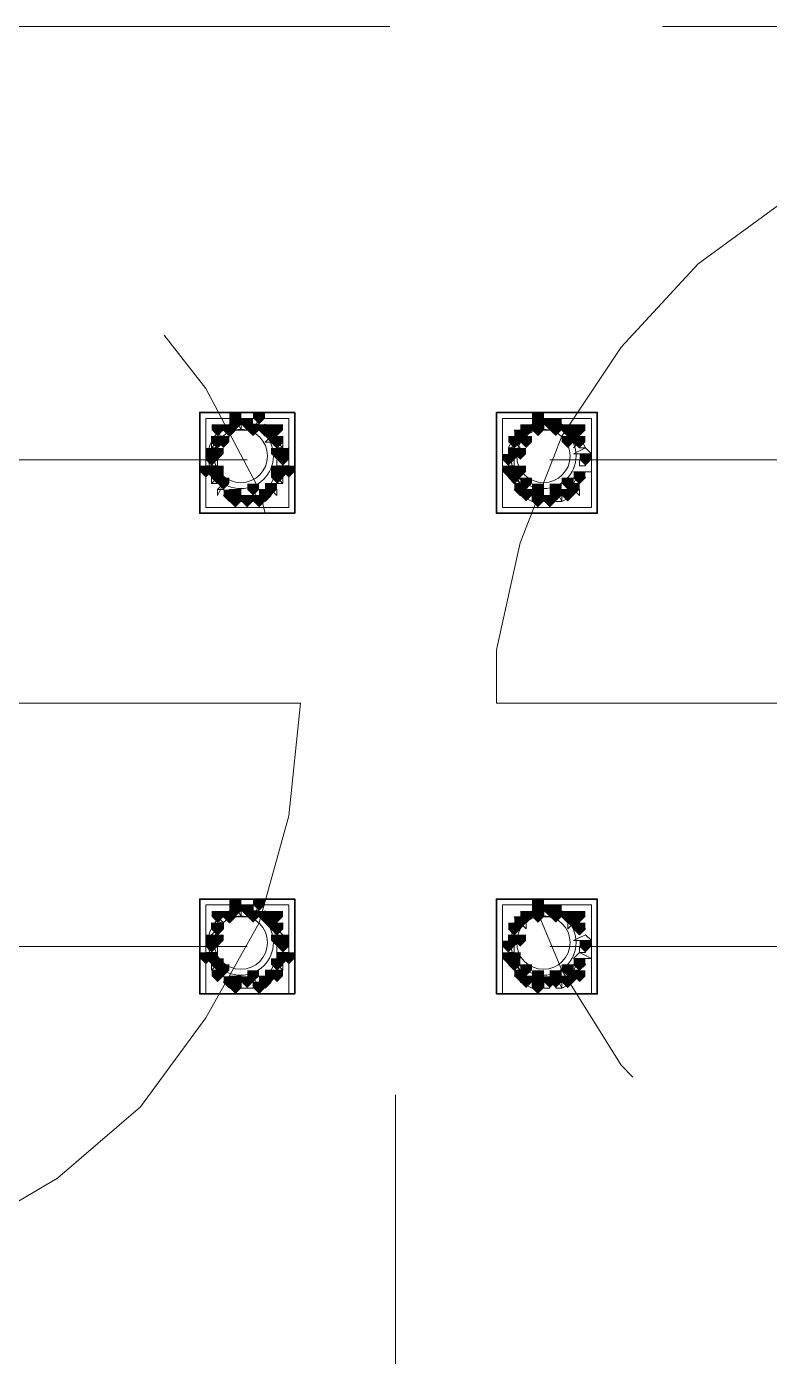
# Model space of a CAD drawing. Header units: millimetres. Extents: x 2315 to 4619, y 1334 to 1897.
# Drawn here: x 3741.22 to 3748.86, y 1547.98 to 1561.67 of the extents above; entities that cross this region are included whole.
import ezdxf

# ---------------------------------------------------------------- set-up
doc = ezdxf.new("R2010")
doc.units = ezdxf.units.MM
doc.linetypes.add('PDF_IMPORT', pattern=[1, 0.8, -0.2])
for name, color, linetype, true_color in [('PDF_10', 7, 'Continuous', 0x00b85c), ('PDF_AXIS', 7, 'Continuous', 0x00b85c), ('PDF_柱构件', 7, 'Continuous', 0x00b85c), ('PDF_转运站初步方案', 7, 'Continuous', 0x00b85c)]:
    doc.layers.add(name, color=color, linetype=linetype, true_color=true_color)
doc.layers.add('PDF_中心线层', color=1, linetype='Continuous')
doc.layers.add('PDF_粗实线层', color=7, linetype='Continuous')

msp = doc.modelspace()

# ---------------------------------------------------------------- hatches: boundary and pattern name
at = {"layer": 'PDF_10', "transparency": 33554559}
for points in [[(3743.305, 1557.577), (3743.244, 1557.577), (3743.244, 1557.516), (3743.305, 1557.455), (3743.366, 1557.516), (3743.366, 1557.577)], [(3743.305, 1557.577), (3743.244, 1557.577), (3743.244, 1557.516), (3743.305, 1557.455), (3743.366, 1557.516), (3743.366, 1557.577)], [(3743.305, 1557.577), (3743.244, 1557.577), (3743.244, 1557.516), (3743.305, 1557.455), (3743.366, 1557.516), (3743.366, 1557.577)], [(3743.488, 1557.638), (3743.427, 1557.638), (3743.427, 1557.577), (3743.488, 1557.516), (3743.549, 1557.577), (3743.549, 1557.638)], [(3743.488, 1557.638), (3743.427, 1557.638), (3743.427, 1557.577), (3743.488, 1557.516), (3743.549, 1557.577), (3743.549, 1557.638)], [(3743.672, 1557.577), (3743.611, 1557.577), (3743.611, 1557.516), (3743.672, 1557.455), (3743.733, 1557.516), (3743.733, 1557.577)], [(3743.672, 1557.577), (3743.611, 1557.577), (3743.611, 1557.516), (3743.672, 1557.455), (3743.733, 1557.516), (3743.733, 1557.577)], [(3743.672, 1557.577), (3743.611, 1557.577), (3743.611, 1557.516), (3743.672, 1557.455), (3743.733, 1557.516), (3743.733, 1557.577)], [(3746.359, 1557.577), (3746.298, 1557.577), (3746.298, 1557.516), (3746.359, 1557.455), (3746.42, 1557.516), (3746.42, 1557.577)], [(3746.359, 1557.577), (3746.298, 1557.577), (3746.298, 1557.516), (3746.359, 1557.455), (3746.42, 1557.516), (3746.42, 1557.577)], [(3746.603, 1557.638), (3746.542, 1557.638), (3746.542, 1557.577), (3746.603, 1557.516), (3746.665, 1557.577), (3746.665, 1557.638)], [(3746.603, 1557.638), (3746.542, 1557.638), (3746.542, 1557.577), (3746.603, 1557.516), (3746.665, 1557.577), (3746.665, 1557.638)], [(3746.787, 1557.577), (3746.726, 1557.577), (3746.726, 1557.516), (3746.787, 1557.455), (3746.848, 1557.516), (3746.848, 1557.577)], [(3746.787, 1557.577), (3746.726, 1557.577), (3746.726, 1557.516), (3746.787, 1557.455), (3746.848, 1557.516), (3746.848, 1557.577)], [(3743.183, 1557.455), (3743.122, 1557.455), (3743.122, 1557.394), (3743.183, 1557.333), (3743.244, 1557.394), (3743.244, 1557.455)], [(3743.183, 1557.455), (3743.122, 1557.455), (3743.122, 1557.394), (3743.183, 1557.333), (3743.244, 1557.394), (3743.244, 1557.455)], [(3743.794, 1557.455), (3743.733, 1557.455), (3743.733, 1557.394), (3743.794, 1557.333), (3743.855, 1557.394), (3743.855, 1557.455)], [(3743.794, 1557.455), (3743.733, 1557.455), (3743.733, 1557.394), (3743.794, 1557.333), (3743.855, 1557.394), (3743.855, 1557.455)], [(3746.237, 1557.455), (3746.176, 1557.455), (3746.176, 1557.394), (3746.237, 1557.333), (3746.298, 1557.394), (3746.298, 1557.455)], [(3746.237, 1557.455), (3746.176, 1557.455), (3746.176, 1557.394), (3746.237, 1557.333), (3746.298, 1557.394), (3746.298, 1557.455)], [(3746.909, 1557.455), (3746.848, 1557.455), (3746.848, 1557.394), (3746.909, 1557.333), (3746.97, 1557.394), (3746.97, 1557.455)], [(3746.909, 1557.455), (3746.848, 1557.455), (3746.848, 1557.394), (3746.909, 1557.333), (3746.97, 1557.394), (3746.97, 1557.455)], [(3743.122, 1557.272), (3743.061, 1557.272), (3743.061, 1557.211), (3743.122, 1557.15), (3743.183, 1557.211), (3743.183, 1557.272)], [(3743.122, 1557.272), (3743.061, 1557.272), (3743.061, 1557.211), (3743.122, 1557.15), (3743.183, 1557.211), (3743.183, 1557.272)], [(3743.855, 1557.272), (3743.794, 1557.272), (3743.794, 1557.211), (3743.855, 1557.15), (3743.916, 1557.211), (3743.916, 1557.272)], [(3743.855, 1557.272), (3743.794, 1557.272), (3743.794, 1557.211), (3743.855, 1557.15), (3743.916, 1557.211), (3743.916, 1557.272)], [(3743.855, 1557.272), (3743.794, 1557.272), (3743.794, 1557.211), (3743.855, 1557.15), (3743.916, 1557.211), (3743.916, 1557.272)], [(3746.176, 1557.272), (3746.115, 1557.272), (3746.115, 1557.211), (3746.176, 1557.15), (3746.237, 1557.211), (3746.237, 1557.272)], [(3746.176, 1557.272), (3746.115, 1557.272), (3746.115, 1557.211), (3746.176, 1557.15), (3746.237, 1557.211), (3746.237, 1557.272)], [(3746.97, 1557.272), (3746.909, 1557.272), (3746.909, 1557.211), (3746.97, 1557.15), (3747.031, 1557.211), (3747.031, 1557.272)], [(3746.97, 1557.272), (3746.909, 1557.272), (3746.909, 1557.211), (3746.97, 1557.15), (3747.031, 1557.211), (3747.031, 1557.272)], [(3743.183, 1557.089), (3743.122, 1557.089), (3743.122, 1557.028), (3743.183, 1556.967), (3743.244, 1557.028), (3743.244, 1557.089)], [(3743.183, 1557.089), (3743.122, 1557.089), (3743.122, 1557.028), (3743.183, 1556.967), (3743.244, 1557.028), (3743.244, 1557.089)], [(3743.794, 1557.089), (3743.733, 1557.089), (3743.733, 1557.028), (3743.794, 1556.967), (3743.855, 1557.028), (3743.855, 1557.089)], [(3743.794, 1557.089), (3743.733, 1557.089), (3743.733, 1557.028), (3743.794, 1556.967), (3743.855, 1557.028), (3743.855, 1557.089)], [(3746.237, 1557.089), (3746.176, 1557.089), (3746.176, 1557.028), (3746.237, 1556.967), (3746.298, 1557.028), (3746.298, 1557.089)], [(3746.237, 1557.089), (3746.176, 1557.089), (3746.176, 1557.028), (3746.237, 1556.967), (3746.298, 1557.028), (3746.298, 1557.089)], [(3746.909, 1557.089), (3746.848, 1557.089), (3746.848, 1557.028), (3746.909, 1556.967), (3746.97, 1557.028), (3746.97, 1557.089)], [(3746.909, 1557.089), (3746.848, 1557.089), (3746.848, 1557.028), (3746.909, 1556.967), (3746.97, 1557.028), (3746.97, 1557.089)], [(3743.305, 1556.905), (3743.244, 1556.905), (3743.244, 1556.844), (3743.305, 1556.783), (3743.366, 1556.844), (3743.366, 1556.905)], [(3743.305, 1556.905), (3743.244, 1556.905), (3743.244, 1556.844), (3743.305, 1556.783), (3743.366, 1556.844), (3743.366, 1556.905)], [(3743.672, 1556.905), (3743.611, 1556.905), (3743.611, 1556.844), (3743.672, 1556.783), (3743.733, 1556.844), (3743.733, 1556.905)], [(3743.672, 1556.905), (3743.611, 1556.905), (3743.611, 1556.844), (3743.672, 1556.783), (3743.733, 1556.844), (3743.733, 1556.905)], [(3746.359, 1556.905), (3746.298, 1556.905), (3746.298, 1556.844), (3746.359, 1556.783), (3746.42, 1556.844), (3746.42, 1556.905)], [(3746.359, 1556.905), (3746.298, 1556.905), (3746.298, 1556.844), (3746.359, 1556.783), (3746.42, 1556.844), (3746.42, 1556.905)], [(3746.787, 1556.905), (3746.726, 1556.905), (3746.726, 1556.844), (3746.787, 1556.783), (3746.848, 1556.844), (3746.848, 1556.905)], [(3746.787, 1556.905), (3746.726, 1556.905), (3746.726, 1556.844), (3746.787, 1556.783), (3746.848, 1556.844), (3746.848, 1556.905)], [(3743.488, 1556.844), (3743.427, 1556.844), (3743.427, 1556.783), (3743.488, 1556.722), (3743.549, 1556.783), (3743.549, 1556.844)], [(3743.488, 1556.844), (3743.427, 1556.844), (3743.427, 1556.783), (3743.488, 1556.722), (3743.549, 1556.783), (3743.549, 1556.844)], [(3746.603, 1556.844), (3746.542, 1556.844), (3746.542, 1556.783), (3746.603, 1556.722), (3746.665, 1556.783), (3746.665, 1556.844)], [(3746.603, 1556.844), (3746.542, 1556.844), (3746.542, 1556.783), (3746.603, 1556.722), (3746.665, 1556.783), (3746.665, 1556.844)], [(3743.488, 1552.63), (3743.427, 1552.63), (3743.427, 1552.569), (3743.488, 1552.508), (3743.549, 1552.569), (3743.549, 1552.63)], [(3743.488, 1552.63), (3743.427, 1552.63), (3743.427, 1552.569), (3743.488, 1552.508), (3743.549, 1552.569), (3743.549, 1552.63)], [(3746.603, 1552.63), (3746.542, 1552.63), (3746.542, 1552.569), (3746.603, 1552.508), (3746.665, 1552.569), (3746.665, 1552.63)], [(3746.603, 1552.63), (3746.542, 1552.63), (3746.542, 1552.569), (3746.603, 1552.508), (3746.665, 1552.569), (3746.665, 1552.63)], [(3743.305, 1552.569), (3743.244, 1552.569), (3743.244, 1552.508), (3743.305, 1552.447), (3743.366, 1552.508), (3743.366, 1552.569)], [(3743.305, 1552.569), (3743.244, 1552.569), (3743.244, 1552.508), (3743.305, 1552.447), (3743.366, 1552.508), (3743.366, 1552.569)], [(3743.305, 1552.569), (3743.244, 1552.569), (3743.244, 1552.508), (3743.305, 1552.447), (3743.366, 1552.508), (3743.366, 1552.569)], [(3743.672, 1552.569), (3743.611, 1552.569), (3743.611, 1552.508), (3743.672, 1552.447), (3743.733, 1552.508), (3743.733, 1552.569)], [(3743.672, 1552.569), (3743.611, 1552.569), (3743.611, 1552.508), (3743.672, 1552.447), (3743.733, 1552.508), (3743.733, 1552.569)], [(3743.672, 1552.569), (3743.611, 1552.569), (3743.611, 1552.508), (3743.672, 1552.447), (3743.733, 1552.508), (3743.733, 1552.569)], [(3746.359, 1552.569), (3746.298, 1552.569), (3746.298, 1552.508), (3746.359, 1552.447), (3746.42, 1552.508), (3746.42, 1552.569)], [(3746.359, 1552.569), (3746.298, 1552.569), (3746.298, 1552.508), (3746.359, 1552.447), (3746.42, 1552.508), (3746.42, 1552.569)], [(3746.787, 1552.569), (3746.726, 1552.569), (3746.726, 1552.508), (3746.787, 1552.447), (3746.848, 1552.508), (3746.848, 1552.569)], [(3746.787, 1552.569), (3746.726, 1552.569), (3746.726, 1552.508), (3746.787, 1552.447), (3746.848, 1552.508), (3746.848, 1552.569)], [(3743.183, 1552.447), (3743.122, 1552.447), (3743.122, 1552.385), (3743.183, 1552.324), (3743.244, 1552.385), (3743.244, 1552.447)], [(3743.183, 1552.447), (3743.122, 1552.447), (3743.122, 1552.385), (3743.183, 1552.324), (3743.244, 1552.385), (3743.244, 1552.447)], [(3743.794, 1552.447), (3743.733, 1552.447), (3743.733, 1552.385), (3743.794, 1552.324), (3743.855, 1552.385), (3743.855, 1552.447)], [(3743.794, 1552.447), (3743.733, 1552.447), (3743.733, 1552.385), (3743.794, 1552.324), (3743.855, 1552.385), (3743.855, 1552.447)], [(3746.237, 1552.447), (3746.176, 1552.447), (3746.176, 1552.385), (3746.237, 1552.324), (3746.298, 1552.385), (3746.298, 1552.447)], [(3746.237, 1552.447), (3746.176, 1552.447), (3746.176, 1552.385), (3746.237, 1552.324), (3746.298, 1552.385), (3746.298, 1552.447)], [(3746.909, 1552.447), (3746.848, 1552.447), (3746.848, 1552.385), (3746.909, 1552.324), (3746.97, 1552.385), (3746.97, 1552.447)], [(3746.909, 1552.447), (3746.848, 1552.447), (3746.848, 1552.385), (3746.909, 1552.324), (3746.97, 1552.385), (3746.97, 1552.447)], [(3743.122, 1552.263), (3743.061, 1552.263), (3743.061, 1552.202), (3743.122, 1552.141), (3743.183, 1552.202), (3743.183, 1552.263)], [(3743.122, 1552.263), (3743.061, 1552.263), (3743.061, 1552.202), (3743.122, 1552.141), (3743.183, 1552.202), (3743.183, 1552.263)], [(3743.855, 1552.263), (3743.794, 1552.263), (3743.794, 1552.202), (3743.855, 1552.141), (3743.916, 1552.202), (3743.916, 1552.263)], [(3743.855, 1552.263), (3743.794, 1552.263), (3743.794, 1552.202), (3743.855, 1552.141), (3743.916, 1552.202), (3743.916, 1552.263)], [(3743.855, 1552.263), (3743.794, 1552.263), (3743.794, 1552.202), (3743.855, 1552.141), (3743.916, 1552.202), (3743.916, 1552.263)], [(3746.176, 1552.263), (3746.115, 1552.263), (3746.115, 1552.202), (3746.176, 1552.141), (3746.237, 1552.202), (3746.237, 1552.263)], [(3746.176, 1552.263), (3746.115, 1552.263), (3746.115, 1552.202), (3746.176, 1552.141), (3746.237, 1552.202), (3746.237, 1552.263)], [(3746.97, 1552.263), (3746.909, 1552.263), (3746.909, 1552.202), (3746.97, 1552.141), (3747.031, 1552.202), (3747.031, 1552.263)], [(3746.97, 1552.263), (3746.909, 1552.263), (3746.909, 1552.202), (3746.97, 1552.141), (3747.031, 1552.202), (3747.031, 1552.263)], [(3743.183, 1552.08), (3743.122, 1552.08), (3743.122, 1552.019), (3743.183, 1551.958), (3743.244, 1552.019), (3743.244, 1552.08)], [(3743.183, 1552.08), (3743.122, 1552.08), (3743.122, 1552.019), (3743.183, 1551.958), (3743.244, 1552.019), (3743.244, 1552.08)], [(3743.794, 1552.08), (3743.733, 1552.08), (3743.733, 1552.019), (3743.794, 1551.958), (3743.855, 1552.019), (3743.855, 1552.08)], [(3743.794, 1552.08), (3743.733, 1552.08), (3743.733, 1552.019), (3743.794, 1551.958), (3743.855, 1552.019), (3743.855, 1552.08)], [(3746.237, 1552.08), (3746.176, 1552.08), (3746.176, 1552.019), (3746.237, 1551.958), (3746.298, 1552.019), (3746.298, 1552.08)], [(3746.237, 1552.08), (3746.176, 1552.08), (3746.176, 1552.019), (3746.237, 1551.958), (3746.298, 1552.019), (3746.298, 1552.08)], [(3746.909, 1552.08), (3746.848, 1552.08), (3746.848, 1552.019), (3746.909, 1551.958), (3746.97, 1552.019), (3746.97, 1552.08)], [(3746.909, 1552.08), (3746.848, 1552.08), (3746.848, 1552.019), (3746.909, 1551.958), (3746.97, 1552.019), (3746.97, 1552.08)], [(3743.305, 1551.897), (3743.244, 1551.897), (3743.244, 1551.836), (3743.305, 1551.775), (3743.366, 1551.836), (3743.366, 1551.897)], [(3743.305, 1551.897), (3743.244, 1551.897), (3743.244, 1551.836), (3743.305, 1551.775), (3743.366, 1551.836), (3743.366, 1551.897)], [(3743.488, 1551.897), (3743.427, 1551.897), (3743.427, 1551.836), (3743.488, 1551.775), (3743.549, 1551.836), (3743.549, 1551.897)], [(3743.488, 1551.897), (3743.427, 1551.897), (3743.427, 1551.836), (3743.488, 1551.775), (3743.549, 1551.836), (3743.549, 1551.897)], [(3743.672, 1551.897), (3743.611, 1551.897), (3743.611, 1551.836), (3743.672, 1551.775), (3743.733, 1551.836), (3743.733, 1551.897)], [(3743.672, 1551.897), (3743.611, 1551.897), (3743.611, 1551.836), (3743.672, 1551.775), (3743.733, 1551.836), (3743.733, 1551.897)], [(3746.359, 1551.897), (3746.298, 1551.897), (3746.298, 1551.836), (3746.359, 1551.775), (3746.42, 1551.836), (3746.42, 1551.897)], [(3746.359, 1551.897), (3746.298, 1551.897), (3746.298, 1551.836), (3746.359, 1551.775), (3746.42, 1551.836), (3746.42, 1551.897)], [(3746.603, 1551.897), (3746.542, 1551.897), (3746.542, 1551.836), (3746.603, 1551.775), (3746.665, 1551.836), (3746.665, 1551.897)], [(3746.603, 1551.897), (3746.542, 1551.897), (3746.542, 1551.836), (3746.603, 1551.775), (3746.665, 1551.836), (3746.665, 1551.897)], [(3746.787, 1551.897), (3746.726, 1551.897), (3746.726, 1551.836), (3746.787, 1551.775), (3746.848, 1551.836), (3746.848, 1551.897)], [(3746.787, 1551.897), (3746.726, 1551.897), (3746.726, 1551.836), (3746.787, 1551.775), (3746.848, 1551.836), (3746.848, 1551.897)]]:
    msp.add_hatch(color=6, dxfattribs=at).paths.add_polyline_path(points)
at = {"layer": 'PDF_柱构件', "transparency": 33554559}
for points in [[(3743.366, 1557.7), (3743.305, 1557.7), (3743.305, 1557.638), (3743.366, 1557.577), (3743.427, 1557.638), (3743.427, 1557.7)], [(3743.611, 1557.7), (3743.549, 1557.7), (3743.549, 1557.638), (3743.611, 1557.577), (3743.672, 1557.638), (3743.672, 1557.7)], [(3746.481, 1557.7), (3746.42, 1557.7), (3746.42, 1557.638), (3746.481, 1557.577), (3746.542, 1557.638), (3746.542, 1557.7)], [(3743.183, 1557.577), (3743.122, 1557.577), (3743.122, 1557.516), (3743.183, 1557.455), (3743.244, 1557.516), (3743.244, 1557.577)], [(3743.366, 1557.638), (3743.305, 1557.638), (3743.305, 1557.577), (3743.366, 1557.516), (3743.427, 1557.577), (3743.427, 1557.638)], [(3743.549, 1557.577), (3743.488, 1557.577), (3743.488, 1557.516), (3743.549, 1557.455), (3743.611, 1557.516), (3743.611, 1557.577)], [(3743.794, 1557.577), (3743.733, 1557.577), (3743.733, 1557.516), (3743.794, 1557.455), (3743.855, 1557.516), (3743.855, 1557.577)], [(3746.481, 1557.638), (3746.42, 1557.638), (3746.42, 1557.577), (3746.481, 1557.516), (3746.542, 1557.577), (3746.542, 1557.638)], [(3746.481, 1557.577), (3746.42, 1557.577), (3746.42, 1557.516), (3746.481, 1557.455), (3746.542, 1557.516), (3746.542, 1557.577)], [(3746.665, 1557.638), (3746.603, 1557.638), (3746.603, 1557.577), (3746.665, 1557.516), (3746.726, 1557.577), (3746.726, 1557.638)], [(3746.665, 1557.577), (3746.603, 1557.577), (3746.603, 1557.516), (3746.665, 1557.455), (3746.726, 1557.516), (3746.726, 1557.577)], [(3746.909, 1557.577), (3746.848, 1557.577), (3746.848, 1557.516), (3746.909, 1557.455), (3746.97, 1557.516), (3746.97, 1557.577)], [(3743.244, 1557.455), (3743.183, 1557.455), (3743.183, 1557.394), (3743.244, 1557.333), (3743.305, 1557.394), (3743.305, 1557.455)], [(3743.733, 1557.516), (3743.672, 1557.516), (3743.672, 1557.455), (3743.733, 1557.394), (3743.794, 1557.455), (3743.794, 1557.516)], [(3746.298, 1557.516), (3746.237, 1557.516), (3746.237, 1557.455), (3746.298, 1557.394), (3746.359, 1557.455), (3746.359, 1557.516)], [(3746.359, 1557.455), (3746.298, 1557.455), (3746.298, 1557.394), (3746.359, 1557.333), (3746.42, 1557.394), (3746.42, 1557.455)], [(3746.787, 1557.455), (3746.726, 1557.455), (3746.726, 1557.394), (3746.787, 1557.333), (3746.848, 1557.394), (3746.848, 1557.455)], [(3746.848, 1557.516), (3746.787, 1557.516), (3746.787, 1557.455), (3746.848, 1557.394), (3746.909, 1557.455), (3746.909, 1557.516)], [(3743.122, 1557.333), (3743.061, 1557.333), (3743.061, 1557.272), (3743.122, 1557.211), (3743.183, 1557.272), (3743.183, 1557.333)], [(3743.183, 1557.333), (3743.122, 1557.333), (3743.122, 1557.272), (3743.183, 1557.211), (3743.244, 1557.272), (3743.244, 1557.333)], [(3743.794, 1557.333), (3743.733, 1557.333), (3743.733, 1557.272), (3743.794, 1557.211), (3743.855, 1557.272), (3743.855, 1557.333)], [(3743.855, 1557.333), (3743.794, 1557.333), (3743.794, 1557.272), (3743.855, 1557.211), (3743.916, 1557.272), (3743.916, 1557.333)], [(3746.237, 1557.333), (3746.176, 1557.333), (3746.176, 1557.272), (3746.237, 1557.211), (3746.298, 1557.272), (3746.298, 1557.333)], [(3746.298, 1557.333), (3746.237, 1557.333), (3746.237, 1557.272), (3746.298, 1557.211), (3746.359, 1557.272), (3746.359, 1557.333)], [(3743.061, 1557.15), (3743, 1557.15), (3743, 1557.089), (3743.061, 1557.028), (3743.122, 1557.089), (3743.122, 1557.15)], [(3743.122, 1557.15), (3743.061, 1557.15), (3743.061, 1557.089), (3743.122, 1557.028), (3743.183, 1557.089), (3743.183, 1557.15)], [(3743.183, 1557.15), (3743.122, 1557.15), (3743.122, 1557.089), (3743.183, 1557.028), (3743.244, 1557.089), (3743.244, 1557.15)], [(3743.794, 1557.15), (3743.733, 1557.15), (3743.733, 1557.089), (3743.794, 1557.028), (3743.855, 1557.089), (3743.855, 1557.15)], [(3743.855, 1557.15), (3743.794, 1557.15), (3743.794, 1557.089), (3743.855, 1557.028), (3743.916, 1557.089), (3743.916, 1557.15)], [(3743.916, 1557.15), (3743.855, 1557.15), (3743.855, 1557.089), (3743.916, 1557.028), (3743.977, 1557.089), (3743.977, 1557.15)], [(3746.176, 1557.15), (3746.115, 1557.15), (3746.115, 1557.089), (3746.176, 1557.028), (3746.237, 1557.089), (3746.237, 1557.15)], [(3746.237, 1557.15), (3746.176, 1557.15), (3746.176, 1557.089), (3746.237, 1557.028), (3746.298, 1557.089), (3746.298, 1557.15)], [(3746.298, 1557.15), (3746.237, 1557.15), (3746.237, 1557.089), (3746.298, 1557.028), (3746.359, 1557.089), (3746.359, 1557.15)], [(3743.244, 1557.028), (3743.183, 1557.028), (3743.183, 1556.967), (3743.244, 1556.905), (3743.305, 1556.967), (3743.305, 1557.028)], [(3746.359, 1557.028), (3746.298, 1557.028), (3746.298, 1556.967), (3746.359, 1556.905), (3746.42, 1556.967), (3746.42, 1557.028)], [(3746.787, 1557.028), (3746.726, 1557.028), (3746.726, 1556.967), (3746.787, 1556.905), (3746.848, 1556.967), (3746.848, 1557.028)], [(3743.366, 1556.905), (3743.305, 1556.905), (3743.305, 1556.844), (3743.366, 1556.783), (3743.427, 1556.844), (3743.427, 1556.905)], [(3743.549, 1556.967), (3743.488, 1556.967), (3743.488, 1556.905), (3743.549, 1556.844), (3743.611, 1556.905), (3743.611, 1556.967)], [(3743.733, 1556.967), (3743.672, 1556.967), (3743.672, 1556.905), (3743.733, 1556.844), (3743.794, 1556.905), (3743.794, 1556.967)], [(3746.298, 1556.967), (3746.237, 1556.967), (3746.237, 1556.905), (3746.298, 1556.844), (3746.359, 1556.905), (3746.359, 1556.967)], [(3746.481, 1556.967), (3746.42, 1556.967), (3746.42, 1556.905), (3746.481, 1556.844), (3746.542, 1556.905), (3746.542, 1556.967)], [(3746.481, 1556.905), (3746.42, 1556.905), (3746.42, 1556.844), (3746.481, 1556.783), (3746.542, 1556.844), (3746.542, 1556.905)], [(3746.665, 1556.967), (3746.603, 1556.967), (3746.603, 1556.905), (3746.665, 1556.844), (3746.726, 1556.905), (3746.726, 1556.967)], [(3746.665, 1556.905), (3746.603, 1556.905), (3746.603, 1556.844), (3746.665, 1556.783), (3746.726, 1556.844), (3746.726, 1556.905)], [(3746.848, 1556.967), (3746.787, 1556.967), (3746.787, 1556.905), (3746.848, 1556.844), (3746.909, 1556.905), (3746.909, 1556.967)], [(3743.366, 1556.844), (3743.305, 1556.844), (3743.305, 1556.783), (3743.366, 1556.722), (3743.427, 1556.783), (3743.427, 1556.844)], [(3743.611, 1556.844), (3743.549, 1556.844), (3743.549, 1556.783), (3743.611, 1556.722), (3743.672, 1556.783), (3743.672, 1556.844)], [(3746.481, 1556.844), (3746.42, 1556.844), (3746.42, 1556.783), (3746.481, 1556.722), (3746.542, 1556.783), (3746.542, 1556.844)], [(3743.366, 1552.691), (3743.305, 1552.691), (3743.305, 1552.63), (3743.366, 1552.569), (3743.427, 1552.63), (3743.427, 1552.691)], [(3743.366, 1552.63), (3743.305, 1552.63), (3743.305, 1552.569), (3743.366, 1552.508), (3743.427, 1552.569), (3743.427, 1552.63)], [(3743.611, 1552.691), (3743.549, 1552.691), (3743.549, 1552.63), (3743.611, 1552.569), (3743.672, 1552.63), (3743.672, 1552.691)], [(3746.481, 1552.691), (3746.42, 1552.691), (3746.42, 1552.63), (3746.481, 1552.569), (3746.542, 1552.63), (3746.542, 1552.691)], [(3746.481, 1552.63), (3746.42, 1552.63), (3746.42, 1552.569), (3746.481, 1552.508), (3746.542, 1552.569), (3746.542, 1552.63)], [(3746.665, 1552.63), (3746.603, 1552.63), (3746.603, 1552.569), (3746.665, 1552.508), (3746.726, 1552.569), (3746.726, 1552.63)], [(3743.183, 1552.569), (3743.122, 1552.569), (3743.122, 1552.508), (3743.183, 1552.447), (3743.244, 1552.508), (3743.244, 1552.569)], [(3743.549, 1552.569), (3743.488, 1552.569), (3743.488, 1552.508), (3743.549, 1552.447), (3743.611, 1552.508), (3743.611, 1552.569)], [(3743.733, 1552.508), (3743.672, 1552.508), (3743.672, 1552.447), (3743.733, 1552.385), (3743.794, 1552.447), (3743.794, 1552.508)], [(3743.794, 1552.569), (3743.733, 1552.569), (3743.733, 1552.508), (3743.794, 1552.447), (3743.855, 1552.508), (3743.855, 1552.569)], [(3746.298, 1552.508), (3746.237, 1552.508), (3746.237, 1552.447), (3746.298, 1552.385), (3746.359, 1552.447), (3746.359, 1552.508)], [(3746.481, 1552.569), (3746.42, 1552.569), (3746.42, 1552.508), (3746.481, 1552.447), (3746.542, 1552.508), (3746.542, 1552.569)], [(3746.665, 1552.569), (3746.603, 1552.569), (3746.603, 1552.508), (3746.665, 1552.447), (3746.726, 1552.508), (3746.726, 1552.569)], [(3746.848, 1552.508), (3746.787, 1552.508), (3746.787, 1552.447), (3746.848, 1552.385), (3746.909, 1552.447), (3746.909, 1552.508)], [(3746.909, 1552.569), (3746.848, 1552.569), (3746.848, 1552.508), (3746.909, 1552.447), (3746.97, 1552.508), (3746.97, 1552.569)], [(3743.122, 1552.324), (3743.061, 1552.324), (3743.061, 1552.263), (3743.122, 1552.202), (3743.183, 1552.263), (3743.183, 1552.324)], [(3743.183, 1552.324), (3743.122, 1552.324), (3743.122, 1552.263), (3743.183, 1552.202), (3743.244, 1552.263), (3743.244, 1552.324)], [(3743.794, 1552.324), (3743.733, 1552.324), (3743.733, 1552.263), (3743.794, 1552.202), (3743.855, 1552.263), (3743.855, 1552.324)], [(3743.855, 1552.324), (3743.794, 1552.324), (3743.794, 1552.263), (3743.855, 1552.202), (3743.916, 1552.263), (3743.916, 1552.324)], [(3746.237, 1552.324), (3746.176, 1552.324), (3746.176, 1552.263), (3746.237, 1552.202), (3746.298, 1552.263), (3746.298, 1552.324)], [(3746.298, 1552.324), (3746.237, 1552.324), (3746.237, 1552.263), (3746.298, 1552.202), (3746.359, 1552.263), (3746.359, 1552.324)], [(3743.061, 1552.141), (3743, 1552.141), (3743, 1552.08), (3743.061, 1552.019), (3743.122, 1552.08), (3743.122, 1552.141)], [(3743.122, 1552.141), (3743.061, 1552.141), (3743.061, 1552.08), (3743.122, 1552.019), (3743.183, 1552.08), (3743.183, 1552.141)], [(3743.855, 1552.141), (3743.794, 1552.141), (3743.794, 1552.08), (3743.855, 1552.019), (3743.916, 1552.08), (3743.916, 1552.141)], [(3743.916, 1552.141), (3743.855, 1552.141), (3743.855, 1552.08), (3743.916, 1552.019), (3743.977, 1552.08), (3743.977, 1552.141)], [(3746.176, 1552.141), (3746.115, 1552.141), (3746.115, 1552.08), (3746.176, 1552.019), (3746.237, 1552.08), (3746.237, 1552.141)], [(3746.237, 1552.141), (3746.176, 1552.141), (3746.176, 1552.08), (3746.237, 1552.019), (3746.298, 1552.08), (3746.298, 1552.141)], [(3743.183, 1551.958), (3743.122, 1551.958), (3743.122, 1551.897), (3743.183, 1551.836), (3743.244, 1551.897), (3743.244, 1551.958)], [(3743.244, 1552.019), (3743.183, 1552.019), (3743.183, 1551.958), (3743.244, 1551.897), (3743.305, 1551.958), (3743.305, 1552.019)], [(3743.549, 1551.958), (3743.488, 1551.958), (3743.488, 1551.897), (3743.549, 1551.836), (3743.611, 1551.897), (3743.611, 1551.958)], [(3743.733, 1551.958), (3743.672, 1551.958), (3743.672, 1551.897), (3743.733, 1551.836), (3743.794, 1551.897), (3743.794, 1551.958)], [(3743.794, 1551.958), (3743.733, 1551.958), (3743.733, 1551.897), (3743.794, 1551.836), (3743.855, 1551.897), (3743.855, 1551.958)], [(3746.298, 1551.958), (3746.237, 1551.958), (3746.237, 1551.897), (3746.298, 1551.836), (3746.359, 1551.897), (3746.359, 1551.958)], [(3746.359, 1552.019), (3746.298, 1552.019), (3746.298, 1551.958), (3746.359, 1551.897), (3746.42, 1551.958), (3746.42, 1552.019)], [(3746.481, 1551.958), (3746.42, 1551.958), (3746.42, 1551.897), (3746.481, 1551.836), (3746.542, 1551.897), (3746.542, 1551.958)], [(3746.665, 1551.958), (3746.603, 1551.958), (3746.603, 1551.897), (3746.665, 1551.836), (3746.726, 1551.897), (3746.726, 1551.958)], [(3746.787, 1552.019), (3746.726, 1552.019), (3746.726, 1551.958), (3746.787, 1551.897), (3746.848, 1551.958), (3746.848, 1552.019)], [(3746.848, 1551.958), (3746.787, 1551.958), (3746.787, 1551.897), (3746.848, 1551.836), (3746.909, 1551.897), (3746.909, 1551.958)], [(3746.909, 1551.958), (3746.848, 1551.958), (3746.848, 1551.897), (3746.909, 1551.836), (3746.97, 1551.897), (3746.97, 1551.958)], [(3743.366, 1551.897), (3743.305, 1551.897), (3743.305, 1551.836), (3743.366, 1551.775), (3743.427, 1551.836), (3743.427, 1551.897)], [(3743.366, 1551.836), (3743.305, 1551.836), (3743.305, 1551.775), (3743.366, 1551.714), (3743.427, 1551.775), (3743.427, 1551.836)], [(3743.611, 1551.836), (3743.549, 1551.836), (3743.549, 1551.775), (3743.611, 1551.714), (3743.672, 1551.775), (3743.672, 1551.836)], [(3746.481, 1551.897), (3746.42, 1551.897), (3746.42, 1551.836), (3746.481, 1551.775), (3746.542, 1551.836), (3746.542, 1551.897)], [(3746.481, 1551.836), (3746.42, 1551.836), (3746.42, 1551.775), (3746.481, 1551.714), (3746.542, 1551.775), (3746.542, 1551.836)], [(3746.665, 1551.897), (3746.603, 1551.897), (3746.603, 1551.836), (3746.665, 1551.775), (3746.726, 1551.836), (3746.726, 1551.897)]]:
    msp.add_hatch(color=6, dxfattribs=at).paths.add_polyline_path(points)
at = {"layer": 'PDF_转运站初步方案', "transparency": 33554559}
for points in [[(3743.305, 1557.577), (3743.244, 1557.577), (3743.244, 1557.516), (3743.305, 1557.455), (3743.366, 1557.516), (3743.366, 1557.577)], [(3743.305, 1557.577), (3743.244, 1557.577), (3743.244, 1557.516), (3743.305, 1557.455), (3743.366, 1557.516), (3743.366, 1557.577)], [(3743.488, 1557.638), (3743.427, 1557.638), (3743.427, 1557.577), (3743.488, 1557.516), (3743.549, 1557.577), (3743.549, 1557.638)], [(3743.488, 1557.638), (3743.427, 1557.638), (3743.427, 1557.577), (3743.488, 1557.516), (3743.549, 1557.577), (3743.549, 1557.638)], [(3743.672, 1557.577), (3743.611, 1557.577), (3743.611, 1557.516), (3743.672, 1557.455), (3743.733, 1557.516), (3743.733, 1557.577)], [(3743.672, 1557.577), (3743.611, 1557.577), (3743.611, 1557.516), (3743.672, 1557.455), (3743.733, 1557.516), (3743.733, 1557.577)], [(3746.359, 1557.577), (3746.298, 1557.577), (3746.298, 1557.516), (3746.359, 1557.455), (3746.42, 1557.516), (3746.42, 1557.577)], [(3746.359, 1557.577), (3746.298, 1557.577), (3746.298, 1557.516), (3746.359, 1557.455), (3746.42, 1557.516), (3746.42, 1557.577)], [(3746.603, 1557.638), (3746.542, 1557.638), (3746.542, 1557.577), (3746.603, 1557.516), (3746.665, 1557.577), (3746.665, 1557.638)], [(3746.603, 1557.638), (3746.542, 1557.638), (3746.542, 1557.577), (3746.603, 1557.516), (3746.665, 1557.577), (3746.665, 1557.638)], [(3746.787, 1557.577), (3746.726, 1557.577), (3746.726, 1557.516), (3746.787, 1557.455), (3746.848, 1557.516), (3746.848, 1557.577)], [(3746.787, 1557.577), (3746.726, 1557.577), (3746.726, 1557.516), (3746.787, 1557.455), (3746.848, 1557.516), (3746.848, 1557.577)], [(3743.183, 1557.455), (3743.122, 1557.455), (3743.122, 1557.394), (3743.183, 1557.333), (3743.244, 1557.394), (3743.244, 1557.455)], [(3743.183, 1557.455), (3743.122, 1557.455), (3743.122, 1557.394), (3743.183, 1557.333), (3743.244, 1557.394), (3743.244, 1557.455)], [(3743.794, 1557.455), (3743.733, 1557.455), (3743.733, 1557.394), (3743.794, 1557.333), (3743.855, 1557.394), (3743.855, 1557.455)], [(3743.794, 1557.455), (3743.733, 1557.455), (3743.733, 1557.394), (3743.794, 1557.333), (3743.855, 1557.394), (3743.855, 1557.455)], [(3746.237, 1557.455), (3746.176, 1557.455), (3746.176, 1557.394), (3746.237, 1557.333), (3746.298, 1557.394), (3746.298, 1557.455)], [(3746.237, 1557.455), (3746.176, 1557.455), (3746.176, 1557.394), (3746.237, 1557.333), (3746.298, 1557.394), (3746.298, 1557.455)], [(3746.909, 1557.455), (3746.848, 1557.455), (3746.848, 1557.394), (3746.909, 1557.333), (3746.97, 1557.394), (3746.97, 1557.455)], [(3746.909, 1557.455), (3746.848, 1557.455), (3746.848, 1557.394), (3746.909, 1557.333), (3746.97, 1557.394), (3746.97, 1557.455)], [(3743.122, 1557.272), (3743.061, 1557.272), (3743.061, 1557.211), (3743.122, 1557.15), (3743.183, 1557.211), (3743.183, 1557.272)], [(3743.122, 1557.272), (3743.061, 1557.272), (3743.061, 1557.211), (3743.122, 1557.15), (3743.183, 1557.211), (3743.183, 1557.272)], [(3743.855, 1557.272), (3743.794, 1557.272), (3743.794, 1557.211), (3743.855, 1557.15), (3743.916, 1557.211), (3743.916, 1557.272)], [(3743.855, 1557.272), (3743.794, 1557.272), (3743.794, 1557.211), (3743.855, 1557.15), (3743.916, 1557.211), (3743.916, 1557.272)], [(3746.176, 1557.272), (3746.115, 1557.272), (3746.115, 1557.211), (3746.176, 1557.15), (3746.237, 1557.211), (3746.237, 1557.272)], [(3746.176, 1557.272), (3746.115, 1557.272), (3746.115, 1557.211), (3746.176, 1557.15), (3746.237, 1557.211), (3746.237, 1557.272)], [(3746.97, 1557.272), (3746.909, 1557.272), (3746.909, 1557.211), (3746.97, 1557.15), (3747.031, 1557.211), (3747.031, 1557.272)], [(3746.97, 1557.272), (3746.909, 1557.272), (3746.909, 1557.211), (3746.97, 1557.15), (3747.031, 1557.211), (3747.031, 1557.272)], [(3743.183, 1557.089), (3743.122, 1557.089), (3743.122, 1557.028), (3743.183, 1556.967), (3743.244, 1557.028), (3743.244, 1557.089)], [(3743.183, 1557.089), (3743.122, 1557.089), (3743.122, 1557.028), (3743.183, 1556.967), (3743.244, 1557.028), (3743.244, 1557.089)], [(3743.794, 1557.089), (3743.733, 1557.089), (3743.733, 1557.028), (3743.794, 1556.967), (3743.855, 1557.028), (3743.855, 1557.089)], [(3743.794, 1557.089), (3743.733, 1557.089), (3743.733, 1557.028), (3743.794, 1556.967), (3743.855, 1557.028), (3743.855, 1557.089)], [(3746.237, 1557.089), (3746.176, 1557.089), (3746.176, 1557.028), (3746.237, 1556.967), (3746.298, 1557.028), (3746.298, 1557.089)], [(3746.237, 1557.089), (3746.176, 1557.089), (3746.176, 1557.028), (3746.237, 1556.967), (3746.298, 1557.028), (3746.298, 1557.089)], [(3746.909, 1557.089), (3746.848, 1557.089), (3746.848, 1557.028), (3746.909, 1556.967), (3746.97, 1557.028), (3746.97, 1557.089)], [(3746.909, 1557.089), (3746.848, 1557.089), (3746.848, 1557.028), (3746.909, 1556.967), (3746.97, 1557.028), (3746.97, 1557.089)], [(3743.305, 1556.905), (3743.244, 1556.905), (3743.244, 1556.844), (3743.305, 1556.783), (3743.366, 1556.844), (3743.366, 1556.905)], [(3743.305, 1556.905), (3743.244, 1556.905), (3743.244, 1556.844), (3743.305, 1556.783), (3743.366, 1556.844), (3743.366, 1556.905)], [(3743.672, 1556.905), (3743.611, 1556.905), (3743.611, 1556.844), (3743.672, 1556.783), (3743.733, 1556.844), (3743.733, 1556.905)], [(3743.672, 1556.905), (3743.611, 1556.905), (3743.611, 1556.844), (3743.672, 1556.783), (3743.733, 1556.844), (3743.733, 1556.905)], [(3746.359, 1556.905), (3746.298, 1556.905), (3746.298, 1556.844), (3746.359, 1556.783), (3746.42, 1556.844), (3746.42, 1556.905)], [(3746.359, 1556.905), (3746.298, 1556.905), (3746.298, 1556.844), (3746.359, 1556.783), (3746.42, 1556.844), (3746.42, 1556.905)], [(3746.787, 1556.905), (3746.726, 1556.905), (3746.726, 1556.844), (3746.787, 1556.783), (3746.848, 1556.844), (3746.848, 1556.905)], [(3746.787, 1556.905), (3746.726, 1556.905), (3746.726, 1556.844), (3746.787, 1556.783), (3746.848, 1556.844), (3746.848, 1556.905)], [(3743.488, 1556.844), (3743.427, 1556.844), (3743.427, 1556.783), (3743.488, 1556.722), (3743.549, 1556.783), (3743.549, 1556.844)], [(3743.488, 1556.844), (3743.427, 1556.844), (3743.427, 1556.783), (3743.488, 1556.722), (3743.549, 1556.783), (3743.549, 1556.844)], [(3746.603, 1556.844), (3746.542, 1556.844), (3746.542, 1556.783), (3746.603, 1556.722), (3746.665, 1556.783), (3746.665, 1556.844)], [(3746.603, 1556.844), (3746.542, 1556.844), (3746.542, 1556.783), (3746.603, 1556.722), (3746.665, 1556.783), (3746.665, 1556.844)], [(3743.488, 1552.63), (3743.427, 1552.63), (3743.427, 1552.569), (3743.488, 1552.508), (3743.549, 1552.569), (3743.549, 1552.63)], [(3743.488, 1552.63), (3743.427, 1552.63), (3743.427, 1552.569), (3743.488, 1552.508), (3743.549, 1552.569), (3743.549, 1552.63)], [(3746.603, 1552.63), (3746.542, 1552.63), (3746.542, 1552.569), (3746.603, 1552.508), (3746.665, 1552.569), (3746.665, 1552.63)], [(3746.603, 1552.63), (3746.542, 1552.63), (3746.542, 1552.569), (3746.603, 1552.508), (3746.665, 1552.569), (3746.665, 1552.63)], [(3743.305, 1552.569), (3743.244, 1552.569), (3743.244, 1552.508), (3743.305, 1552.447), (3743.366, 1552.508), (3743.366, 1552.569)], [(3743.305, 1552.569), (3743.244, 1552.569), (3743.244, 1552.508), (3743.305, 1552.447), (3743.366, 1552.508), (3743.366, 1552.569)], [(3743.672, 1552.569), (3743.611, 1552.569), (3743.611, 1552.508), (3743.672, 1552.447), (3743.733, 1552.508), (3743.733, 1552.569)], [(3743.672, 1552.569), (3743.611, 1552.569), (3743.611, 1552.508), (3743.672, 1552.447), (3743.733, 1552.508), (3743.733, 1552.569)], [(3746.359, 1552.569), (3746.298, 1552.569), (3746.298, 1552.508), (3746.359, 1552.447), (3746.42, 1552.508), (3746.42, 1552.569)], [(3746.359, 1552.569), (3746.298, 1552.569), (3746.298, 1552.508), (3746.359, 1552.447), (3746.42, 1552.508), (3746.42, 1552.569)], [(3746.787, 1552.569), (3746.726, 1552.569), (3746.726, 1552.508), (3746.787, 1552.447), (3746.848, 1552.508), (3746.848, 1552.569)], [(3746.787, 1552.569), (3746.726, 1552.569), (3746.726, 1552.508), (3746.787, 1552.447), (3746.848, 1552.508), (3746.848, 1552.569)], [(3743.183, 1552.447), (3743.122, 1552.447), (3743.122, 1552.385), (3743.183, 1552.324), (3743.244, 1552.385), (3743.244, 1552.447)], [(3743.183, 1552.447), (3743.122, 1552.447), (3743.122, 1552.385), (3743.183, 1552.324), (3743.244, 1552.385), (3743.244, 1552.447)], [(3743.794, 1552.447), (3743.733, 1552.447), (3743.733, 1552.385), (3743.794, 1552.324), (3743.855, 1552.385), (3743.855, 1552.447)], [(3743.794, 1552.447), (3743.733, 1552.447), (3743.733, 1552.385), (3743.794, 1552.324), (3743.855, 1552.385), (3743.855, 1552.447)], [(3746.237, 1552.447), (3746.176, 1552.447), (3746.176, 1552.385), (3746.237, 1552.324), (3746.298, 1552.385), (3746.298, 1552.447)], [(3746.237, 1552.447), (3746.176, 1552.447), (3746.176, 1552.385), (3746.237, 1552.324), (3746.298, 1552.385), (3746.298, 1552.447)], [(3746.909, 1552.447), (3746.848, 1552.447), (3746.848, 1552.385), (3746.909, 1552.324), (3746.97, 1552.385), (3746.97, 1552.447)], [(3746.909, 1552.447), (3746.848, 1552.447), (3746.848, 1552.385), (3746.909, 1552.324), (3746.97, 1552.385), (3746.97, 1552.447)], [(3743.122, 1552.263), (3743.061, 1552.263), (3743.061, 1552.202), (3743.122, 1552.141), (3743.183, 1552.202), (3743.183, 1552.263)], [(3743.122, 1552.263), (3743.061, 1552.263), (3743.061, 1552.202), (3743.122, 1552.141), (3743.183, 1552.202), (3743.183, 1552.263)], [(3743.855, 1552.263), (3743.794, 1552.263), (3743.794, 1552.202), (3743.855, 1552.141), (3743.916, 1552.202), (3743.916, 1552.263)], [(3743.855, 1552.263), (3743.794, 1552.263), (3743.794, 1552.202), (3743.855, 1552.141), (3743.916, 1552.202), (3743.916, 1552.263)], [(3746.176, 1552.263), (3746.115, 1552.263), (3746.115, 1552.202), (3746.176, 1552.141), (3746.237, 1552.202), (3746.237, 1552.263)], [(3746.176, 1552.263), (3746.115, 1552.263), (3746.115, 1552.202), (3746.176, 1552.141), (3746.237, 1552.202), (3746.237, 1552.263)], [(3746.97, 1552.263), (3746.909, 1552.263), (3746.909, 1552.202), (3746.97, 1552.141), (3747.031, 1552.202), (3747.031, 1552.263)], [(3746.97, 1552.263), (3746.909, 1552.263), (3746.909, 1552.202), (3746.97, 1552.141), (3747.031, 1552.202), (3747.031, 1552.263)], [(3743.183, 1552.08), (3743.122, 1552.08), (3743.122, 1552.019), (3743.183, 1551.958), (3743.244, 1552.019), (3743.244, 1552.08)], [(3743.183, 1552.08), (3743.122, 1552.08), (3743.122, 1552.019), (3743.183, 1551.958), (3743.244, 1552.019), (3743.244, 1552.08)], [(3743.794, 1552.08), (3743.733, 1552.08), (3743.733, 1552.019), (3743.794, 1551.958), (3743.855, 1552.019), (3743.855, 1552.08)], [(3743.794, 1552.08), (3743.733, 1552.08), (3743.733, 1552.019), (3743.794, 1551.958), (3743.855, 1552.019), (3743.855, 1552.08)], [(3746.237, 1552.08), (3746.176, 1552.08), (3746.176, 1552.019), (3746.237, 1551.958), (3746.298, 1552.019), (3746.298, 1552.08)], [(3746.237, 1552.08), (3746.176, 1552.08), (3746.176, 1552.019), (3746.237, 1551.958), (3746.298, 1552.019), (3746.298, 1552.08)], [(3746.909, 1552.08), (3746.848, 1552.08), (3746.848, 1552.019), (3746.909, 1551.958), (3746.97, 1552.019), (3746.97, 1552.08)], [(3746.909, 1552.08), (3746.848, 1552.08), (3746.848, 1552.019), (3746.909, 1551.958), (3746.97, 1552.019), (3746.97, 1552.08)], [(3743.305, 1551.897), (3743.244, 1551.897), (3743.244, 1551.836), (3743.305, 1551.775), (3743.366, 1551.836), (3743.366, 1551.897)], [(3743.305, 1551.897), (3743.244, 1551.897), (3743.244, 1551.836), (3743.305, 1551.775), (3743.366, 1551.836), (3743.366, 1551.897)], [(3743.488, 1551.897), (3743.427, 1551.897), (3743.427, 1551.836), (3743.488, 1551.775), (3743.549, 1551.836), (3743.549, 1551.897)], [(3743.488, 1551.897), (3743.427, 1551.897), (3743.427, 1551.836), (3743.488, 1551.775), (3743.549, 1551.836), (3743.549, 1551.897)], [(3743.672, 1551.897), (3743.611, 1551.897), (3743.611, 1551.836), (3743.672, 1551.775), (3743.733, 1551.836), (3743.733, 1551.897)], [(3743.672, 1551.897), (3743.611, 1551.897), (3743.611, 1551.836), (3743.672, 1551.775), (3743.733, 1551.836), (3743.733, 1551.897)], [(3746.359, 1551.897), (3746.298, 1551.897), (3746.298, 1551.836), (3746.359, 1551.775), (3746.42, 1551.836), (3746.42, 1551.897)], [(3746.359, 1551.897), (3746.298, 1551.897), (3746.298, 1551.836), (3746.359, 1551.775), (3746.42, 1551.836), (3746.42, 1551.897)], [(3746.603, 1551.897), (3746.542, 1551.897), (3746.542, 1551.836), (3746.603, 1551.775), (3746.665, 1551.836), (3746.665, 1551.897)], [(3746.603, 1551.897), (3746.542, 1551.897), (3746.542, 1551.836), (3746.603, 1551.775), (3746.665, 1551.836), (3746.665, 1551.897)], [(3746.787, 1551.897), (3746.726, 1551.897), (3746.726, 1551.836), (3746.787, 1551.775), (3746.848, 1551.836), (3746.848, 1551.897)], [(3746.787, 1551.897), (3746.726, 1551.897), (3746.726, 1551.836), (3746.787, 1551.775), (3746.848, 1551.836), (3746.848, 1551.897)]]:
    msp.add_hatch(color=6, dxfattribs=at).paths.add_polyline_path(points)

# ---------------------------------------------------------------- linework, layer by layer
at = {"layer": 'PDF_10', "color": 6, "lineweight": 18}
for points in [[(3743.549, 1557.577), (3743.427, 1557.577)], [(3743.488, 1557.516), (3743.488, 1557.577)], [(3746.542, 1557.577), (3746.603, 1557.577), (3746.603, 1557.516)], [(3743.305, 1557.516), (3743.244, 1557.516)], [(3743.733, 1557.516), (3743.611, 1557.516)], [(3746.359, 1557.516), (3746.42, 1557.516), (3746.359, 1557.516)], [(3746.787, 1557.516), (3746.726, 1557.516), (3746.787, 1557.516)], [(3743.183, 1557.394), (3743.122, 1557.333)], [(3743.183, 1557.333), (3743.122, 1557.394)], [(3743.855, 1557.333), (3743.794, 1557.394)], [(3743.794, 1557.333), (3743.855, 1557.394)], [(3746.237, 1557.333), (3746.298, 1557.394)], [(3746.298, 1557.333), (3746.237, 1557.394)], [(3746.848, 1557.333), (3746.909, 1557.394), (3746.909, 1557.333)], [(3743.061, 1557.211), (3743.122, 1557.211), (3743.122, 1557.15)], [(3743.855, 1557.15), (3743.855, 1557.211)], [(3746.176, 1557.15), (3746.176, 1557.211), (3746.237, 1557.211)], [(3746.909, 1557.211), (3746.97, 1557.211), (3746.97, 1557.15)], [(3743.122, 1557.028), (3743.183, 1556.967)], [(3743.183, 1557.028), (3743.122, 1556.967)], [(3743.794, 1556.967), (3743.855, 1557.028)], [(3743.794, 1557.028), (3743.855, 1556.967)], [(3746.298, 1556.967), (3746.237, 1557.028)], [(3746.298, 1557.028), (3746.237, 1556.967)], [(3746.909, 1557.028), (3746.909, 1556.967), (3746.848, 1557.028)], [(3743.244, 1556.905), (3743.305, 1556.844), (3743.305, 1556.905)], [(3743.611, 1556.844), (3743.733, 1556.905)], [(3743.672, 1556.905), (3743.672, 1556.844)], [(3746.42, 1556.844), (3746.359, 1556.905)], [(3746.42, 1556.905), (3746.359, 1556.844)], [(3746.787, 1556.905), (3746.726, 1556.844)], [(3746.726, 1556.905), (3746.787, 1556.844)], [(3743.427, 1556.783), (3743.549, 1556.783)], [(3743.488, 1556.844), (3743.488, 1556.783)], [(3746.603, 1556.844), (3746.603, 1556.783), (3746.542, 1556.783)], [(3743.244, 1552.508), (3743.305, 1552.508)], [(3743.427, 1552.569), (3743.549, 1552.569)], [(3743.488, 1552.508), (3743.488, 1552.569)], [(3743.611, 1552.508), (3743.733, 1552.508)], [(3746.359, 1552.508), (3746.42, 1552.508), (3746.359, 1552.508)], [(3746.603, 1552.508), (3746.603, 1552.569), (3746.542, 1552.569)], [(3746.787, 1552.508), (3746.726, 1552.508), (3746.787, 1552.508)], [(3743.122, 1552.324), (3743.183, 1552.385), (3743.122, 1552.385)], [(3743.855, 1552.385), (3743.794, 1552.385), (3743.855, 1552.324)], [(3746.237, 1552.385), (3746.298, 1552.385), (3746.237, 1552.324)], [(3746.909, 1552.324), (3746.909, 1552.385), (3746.848, 1552.385)], [(3743.122, 1552.141), (3743.122, 1552.202), (3743.061, 1552.202)], [(3743.855, 1552.202), (3743.855, 1552.141)], [(3746.237, 1552.202), (3746.176, 1552.202), (3746.176, 1552.141)], [(3746.97, 1552.141), (3746.97, 1552.202), (3746.909, 1552.202)], [(3743.183, 1551.958), (3743.122, 1552.019)], [(3743.183, 1552.019), (3743.122, 1551.958)], [(3743.855, 1552.019), (3743.794, 1551.958)], [(3743.794, 1552.019), (3743.855, 1551.958)], [(3746.237, 1552.019), (3746.298, 1551.958)], [(3746.298, 1552.019), (3746.237, 1551.958)], [(3746.848, 1552.019), (3746.909, 1551.958), (3746.909, 1552.019)], [(3743.305, 1551.897), (3743.305, 1551.836), (3743.244, 1551.897)], [(3743.549, 1551.836), (3743.427, 1551.836)], [(3743.488, 1551.836), (3743.488, 1551.775)], [(3743.733, 1551.897), (3743.611, 1551.836)], [(3743.672, 1551.897), (3743.672, 1551.836)], [(3746.359, 1551.897), (3746.42, 1551.836)], [(3746.42, 1551.897), (3746.359, 1551.836)], [(3746.542, 1551.836), (3746.603, 1551.836), (3746.603, 1551.775)], [(3746.726, 1551.836), (3746.787, 1551.897)], [(3746.726, 1551.897), (3746.787, 1551.836)]]:
    msp.add_lwpolyline(points, dxfattribs=at)
at = {"layer": 'PDF_AXIS', "color": 6, "lineweight": 18}
for points in [[(3743.916, 1557.638), (3743.916, 1556.722), (3743.061, 1556.722), (3743.061, 1557.638)], [(3746.115, 1557.638), (3746.115, 1556.722), (3747.031, 1556.722), (3747.031, 1557.638)], [(3743.916, 1551.714), (3743.916, 1552.63), (3743.061, 1552.63), (3743.061, 1551.714)], [(3746.115, 1551.714), (3746.115, 1552.63), (3747.031, 1552.63), (3747.031, 1551.714)]]:
    msp.add_lwpolyline(points, close=True, dxfattribs=at)
at = {"layer": 'PDF_中心线层', "color": 5, "linetype": 'PDF_IMPORT', "lineweight": 18, "ltscale": 14.048656}
msp.add_lwpolyline([(3703.053, 1534.672), (3773.052, 1534.672), (3773.052, 1561.67), (3703.053, 1561.67), (3703.053, 1534.672)], dxfattribs=at)
at = {"layer": 'PDF_中心线层', "color": 6, "lineweight": 18}
for points in [[(3746.054, 1554.707), (3746.054, 1555.256), (3746.298, 1556.356), (3746.726, 1557.455), (3747.336, 1558.371), (3748.131, 1559.227), (3749.047, 1559.898), (3750.085, 1560.326), (3751.185, 1560.631), (3752.345, 1560.693), (3753.445, 1560.509), (3754.544, 1560.143), (3755.033, 1559.837)], [(3742.633, 1558.494), (3743.061, 1557.944), (3743.611, 1556.905), (3743.672, 1556.661)], [(3732.555, 1557.211), (3743.488, 1557.211)], [(3746.603, 1557.211), (3757.476, 1557.211)], [(3744.038, 1554.707), (3732.005, 1554.707), (3744.038, 1554.707)], [(3744.038, 1554.707), (3743.916, 1553.546), (3743.611, 1552.447), (3743.061, 1551.469), (3742.389, 1550.553), (3741.534, 1549.82), (3740.495, 1549.209), (3739.457, 1548.843), (3738.296, 1548.721), (3737.197, 1548.721), (3736.098, 1549.026), (3735.059, 1549.515), (3734.998, 1549.515)], [(3758.026, 1554.707), (3746.054, 1554.707), (3758.026, 1554.707)], [(3747.459, 1550.858), (3747.336, 1550.981), (3746.726, 1551.958), (3746.42, 1552.691)], [(3732.555, 1552.202), (3743.488, 1552.202)], [(3746.603, 1552.202), (3757.476, 1552.202)]]:
    msp.add_lwpolyline(points, dxfattribs=at)
at = {"layer": 'PDF_中心线层', "linetype": 'PDF_IMPORT', "lineweight": 18, "ltscale": 6.04703}
msp.add_lwpolyline([(3745.015, 1550.675), (3745.015, 1532.656)], dxfattribs=at)
at = {"layer": 'PDF_柱构件', "color": 6, "lineweight": 18}
for points in [[(3743.366, 1557.516), (3743.305, 1557.455), (3743.244, 1557.516), (3743.305, 1557.577)], [(3743.366, 1557.638), (3743.427, 1557.516), (3743.366, 1557.516)], [(3743.549, 1557.516), (3743.427, 1557.516), (3743.427, 1557.577), (3743.549, 1557.577)], [(3743.611, 1557.638), (3743.549, 1557.516)], [(3743.672, 1557.455), (3743.611, 1557.516), (3743.672, 1557.577), (3743.733, 1557.516)], [(3746.359, 1557.455), (3746.42, 1557.516), (3746.42, 1557.577), (3746.298, 1557.516)], [(3746.481, 1557.638), (3746.481, 1557.516)], [(3746.542, 1557.516), (3746.603, 1557.516), (3746.603, 1557.577), (3746.542, 1557.577)], [(3746.665, 1557.638), (3746.665, 1557.516), (3746.726, 1557.638)], [(3746.726, 1557.516), (3746.787, 1557.455), (3746.848, 1557.516), (3746.726, 1557.577)], [(3743.244, 1557.394), (3743.183, 1557.333), (3743.122, 1557.333), (3743.122, 1557.455)], [(3743.183, 1557.516), (3743.244, 1557.394)], [(3743.794, 1557.516), (3743.733, 1557.394), (3743.672, 1557.394)], [(3743.794, 1557.333), (3743.733, 1557.394), (3743.855, 1557.455), (3743.855, 1557.333)], [(3746.237, 1557.333), (3746.298, 1557.394), (3746.237, 1557.455), (3746.176, 1557.333)], [(3746.237, 1557.516), (3746.359, 1557.394), (3746.298, 1557.516)], [(3746.909, 1557.516), (3746.787, 1557.394)], [(3746.848, 1557.394), (3746.909, 1557.333), (3746.97, 1557.333), (3746.909, 1557.455)], [(3743.061, 1557.333), (3743.183, 1557.272), (3743.061, 1557.272)], [(3743.916, 1557.272), (3743.794, 1557.272), (3743.916, 1557.333)], [(3746.176, 1557.272), (3746.298, 1557.272), (3746.176, 1557.333)], [(3746.97, 1557.333), (3746.848, 1557.272), (3746.909, 1557.272), (3747.031, 1557.272)], [(3743.183, 1557.211), (3743.183, 1557.15), (3743.061, 1557.15), (3743.061, 1557.211)], [(3743.794, 1557.15), (3743.794, 1557.211), (3743.916, 1557.211), (3743.916, 1557.15)], [(3746.237, 1557.15), (3746.237, 1557.211), (3746.176, 1557.211), (3746.176, 1557.15)], [(3746.909, 1557.211), (3746.909, 1557.15), (3746.97, 1557.15), (3746.97, 1557.211)], [(3743.061, 1557.089), (3743.183, 1557.089)], [(3743.183, 1557.089), (3743.244, 1556.967), (3743.122, 1556.967), (3743.122, 1557.028)], [(3743.733, 1556.967), (3743.794, 1557.089), (3743.855, 1557.028), (3743.855, 1556.967)], [(3743.916, 1557.089), (3743.794, 1557.089)], [(3746.176, 1557.089), (3746.298, 1557.089)], [(3746.298, 1556.967), (3746.237, 1557.089), (3746.176, 1557.028), (3746.237, 1556.967)], [(3747.031, 1557.089), (3746.909, 1557.089), (3746.848, 1557.089), (3746.97, 1557.089)], [(3746.909, 1557.089), (3746.848, 1556.967), (3746.909, 1556.967), (3746.97, 1557.028)], [(3743.305, 1556.905), (3743.366, 1556.905), (3743.305, 1556.783), (3743.244, 1556.844)], [(3743.366, 1556.783), (3743.366, 1556.905), (3743.427, 1556.905)], [(3743.611, 1556.783), (3743.549, 1556.905)], [(3743.611, 1556.905), (3743.672, 1556.905), (3743.733, 1556.844), (3743.672, 1556.783)], [(3743.794, 1556.844), (3743.672, 1556.967), (3743.733, 1556.967), (3743.794, 1556.905)], [(3746.298, 1556.844), (3746.359, 1556.967), (3746.237, 1556.905)], [(3746.42, 1556.905), (3746.359, 1556.905), (3746.298, 1556.844), (3746.42, 1556.783)], [(3746.481, 1556.783), (3746.481, 1556.905)], [(3746.726, 1556.783), (3746.665, 1556.905), (3746.665, 1556.783)], [(3746.787, 1556.905), (3746.726, 1556.905), (3746.726, 1556.783), (3746.848, 1556.844)], [(3746.909, 1556.905), (3746.787, 1556.967), (3746.909, 1556.844)], [(3743.427, 1556.844), (3743.549, 1556.844), (3743.549, 1556.783), (3743.427, 1556.783)], [(3746.603, 1556.844), (3746.542, 1556.844), (3746.542, 1556.783), (3746.603, 1556.783)], [(3743.366, 1552.63), (3743.366, 1552.508), (3743.427, 1552.508)], [(3743.427, 1552.508), (3743.549, 1552.508), (3743.549, 1552.63), (3743.427, 1552.63)], [(3743.611, 1552.63), (3743.549, 1552.508)], [(3746.481, 1552.63), (3746.481, 1552.508)], [(3746.603, 1552.508), (3746.542, 1552.508), (3746.542, 1552.63), (3746.603, 1552.63)], [(3746.726, 1552.63), (3746.665, 1552.508), (3746.665, 1552.63)], [(3743.183, 1552.508), (3743.244, 1552.385), (3743.244, 1552.447)], [(3743.305, 1552.447), (3743.366, 1552.508), (3743.305, 1552.569), (3743.244, 1552.508)], [(3743.611, 1552.508), (3743.672, 1552.447), (3743.733, 1552.508), (3743.672, 1552.569)], [(3743.794, 1552.508), (3743.672, 1552.447), (3743.733, 1552.385)], [(3746.298, 1552.508), (3746.359, 1552.447), (3746.359, 1552.385), (3746.237, 1552.508)], [(3746.42, 1552.508), (3746.359, 1552.447), (3746.298, 1552.508), (3746.42, 1552.569)], [(3746.787, 1552.447), (3746.726, 1552.508), (3746.726, 1552.569), (3746.848, 1552.508)], [(3746.909, 1552.508), (3746.787, 1552.385), (3746.787, 1552.447)], [(3743.183, 1552.324), (3743.244, 1552.385), (3743.122, 1552.447), (3743.122, 1552.385)], [(3743.733, 1552.385), (3743.794, 1552.324), (3743.855, 1552.385), (3743.855, 1552.447)], [(3746.298, 1552.385), (3746.237, 1552.324), (3746.176, 1552.385), (3746.237, 1552.447)], [(3746.909, 1552.324), (3746.848, 1552.385), (3746.909, 1552.447), (3746.97, 1552.385)], [(3743.061, 1552.263), (3743.183, 1552.263), (3743.061, 1552.324)], [(3743.916, 1552.324), (3743.794, 1552.263), (3743.916, 1552.263)], [(3746.176, 1552.324), (3746.298, 1552.263), (3746.176, 1552.263)], [(3747.031, 1552.263), (3746.909, 1552.263), (3746.848, 1552.263), (3746.97, 1552.324)], [(3743.183, 1552.141), (3743.183, 1552.202), (3743.061, 1552.202), (3743.061, 1552.141)], [(3743.061, 1552.08), (3743.183, 1552.08), (3743.183, 1552.141)], [(3743.244, 1551.958), (3743.183, 1552.08), (3743.122, 1552.019), (3743.122, 1551.958)], [(3743.794, 1552.08), (3743.733, 1551.958), (3743.855, 1551.958), (3743.855, 1552.019)], [(3743.794, 1552.202), (3743.794, 1552.141), (3743.916, 1552.141), (3743.916, 1552.202)], [(3743.916, 1552.08), (3743.794, 1552.141), (3743.794, 1552.08)], [(3746.237, 1552.202), (3746.237, 1552.141), (3746.176, 1552.141), (3746.176, 1552.202)], [(3746.176, 1552.08), (3746.298, 1552.141), (3746.298, 1552.08)], [(3746.237, 1552.08), (3746.298, 1551.958), (3746.237, 1551.958), (3746.176, 1552.019)], [(3746.848, 1551.958), (3746.909, 1552.08), (3746.97, 1552.019), (3746.909, 1551.958)], [(3746.909, 1552.141), (3746.909, 1552.202), (3746.97, 1552.202), (3746.97, 1552.141)], [(3743.183, 1551.897), (3743.244, 1551.958)], [(3743.794, 1551.897), (3743.733, 1551.958), (3743.672, 1551.958)], [(3746.237, 1551.897), (3746.359, 1551.958), (3746.298, 1551.897)], [(3746.909, 1551.897), (3746.787, 1551.958)], [(3743.366, 1551.897), (3743.305, 1551.897), (3743.244, 1551.836), (3743.305, 1551.775)], [(3743.366, 1551.775), (3743.427, 1551.897), (3743.366, 1551.897)], [(3743.549, 1551.836), (3743.427, 1551.836), (3743.427, 1551.775), (3743.549, 1551.775)], [(3743.611, 1551.775), (3743.549, 1551.897)], [(3743.672, 1551.897), (3743.611, 1551.897), (3743.672, 1551.775), (3743.733, 1551.836)], [(3746.359, 1551.897), (3746.42, 1551.897), (3746.42, 1551.775), (3746.298, 1551.836)], [(3746.481, 1551.775), (3746.481, 1551.897)], [(3746.542, 1551.836), (3746.603, 1551.836), (3746.603, 1551.775), (3746.542, 1551.775)], [(3746.665, 1551.775), (3746.665, 1551.897), (3746.726, 1551.775)], [(3746.726, 1551.897), (3746.787, 1551.897), (3746.848, 1551.836), (3746.726, 1551.775)]]:
    msp.add_lwpolyline(points, close=True, dxfattribs=at)
for points in [[(3743.611, 1557.577), (3743.549, 1557.577)], [(3743.244, 1557.455), (3743.183, 1557.455)], [(3746.909, 1557.272), (3746.97, 1557.272)], [(3746.97, 1557.089), (3746.909, 1557.089)], [(3743.183, 1556.905), (3743.244, 1556.967), (3743.183, 1556.844), (3743.183, 1556.905), (3743.244, 1556.905)], [(3743.549, 1556.844), (3743.611, 1556.844)], [(3743.549, 1552.569), (3743.611, 1552.569)], [(3743.183, 1552.447), (3743.244, 1552.447)], [(3746.97, 1552.263), (3746.909, 1552.263)], [(3746.97, 1552.08), (3746.848, 1552.08), (3746.909, 1552.141), (3747.031, 1552.08), (3746.97, 1552.08), (3746.909, 1552.08)], [(3743.244, 1551.897), (3743.183, 1551.897)], [(3743.611, 1551.836), (3743.549, 1551.836)]]:
    msp.add_lwpolyline(points, dxfattribs=at)
at = {"layer": 'PDF_粗实线层', "color": 6, "lineweight": 35}
for points in [[(3743.977, 1557.7), (3743.977, 1556.661), (3743, 1556.661), (3743, 1557.7)], [(3746.054, 1557.7), (3746.054, 1556.661), (3747.092, 1556.661), (3747.092, 1557.7)], [(3743.977, 1551.714), (3743.977, 1552.691), (3743, 1552.691), (3743, 1551.714)], [(3746.054, 1551.714), (3746.054, 1552.691), (3747.092, 1552.691), (3747.092, 1551.714)]]:
    msp.add_lwpolyline(points, close=True, dxfattribs=at)
at = {"layer": 'PDF_转运站初步方案', "color": 6, "lineweight": 18}
for centre, radius in [((3743.422, 1557.251), 0.336), ((3746.537, 1557.251), 0.336), ((3743.422, 1557.251), 0.275), ((3746.537, 1557.251), 0.275), ((3743.422, 1552.243), 0.336), ((3743.422, 1552.243), 0.275), ((3746.537, 1552.243), 0.336), ((3746.537, 1552.243), 0.275)]:
    msp.add_circle(centre, radius, dxfattribs=at)

doc.saveas('drawing.dxf')
